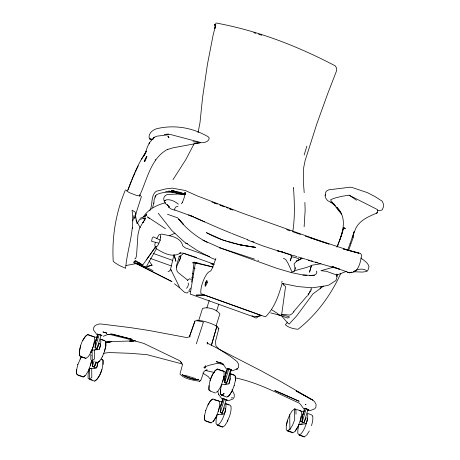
<?xml version="1.0" encoding="UTF-8"?>
<svg xmlns="http://www.w3.org/2000/svg" width="460" height="460" viewBox="0 0 460 460"><rect width="100%" height="100%" fill="white"/><g stroke="black" fill="none" stroke-linecap="round" stroke-linejoin="round"><path stroke-width="0.69" d="M76.688 369.759L76.665 373.738L78.05 374.923M90.815 359.611L90.838 355.626M204.585 415.696L204.562 419.675L205.942 420.86L211.174 422.74L213.423 421.182L216.085 416.927M209.007 385.687L208.984 389.666L210.364 390.85M220.512 389.815L220.489 393.8L221.875 394.985L223.836 395.686M153.905 203.355L154.111 199.6L156.388 194.764C164.686 190.687 175.076 192.061 183.597 194.747M92.604 360.68L92.374 366.493L94.208 367.155L96.525 362.089M96.324 362.44L94.294 366.867L92.466 366.212L92.696 360.398M99.348 343.258L97.025 348.323L95.197 347.662L95.427 341.849L97.871 335.006M221.57 402.736L220.587 406.329L220.271 412.43L222.099 413.086L224.509 407.744M227.338 368.391L224.923 376.608L224.693 382.421L226.521 383.077L228.936 377.735L231.259 369.8M227.66 369.115L227.246 368.673L230.667 369.65L226.613 382.795L224.779 382.139L225.009 376.32L225.992 372.726M304.221 410.63L302.364 416.173L302.134 421.987L306.193 408.842L308.522 409.935M125.448 189.825C115.966 212.267 111.751 236.796 113.223 261.125L114.471 262.441L119.128 265.362L125.62 268.301C127.173 248.86 135.113 229.914 132.037 210.22L134.964 211.887L135.895 213.842L134.941 217.856M191.636 282.147L194.091 262.16L213.193 267.007M304.129 226.757L305.141 210.341L304.888 202.411M215.268 24.679L215.337 23.633M185.248 193.148L185.294 192.521L184.242 197.558L182.315 202.687L182.683 202.164L181.274 203.763M188.14 292.094L187.07 293.014L184.684 292.428L179.199 287.483L179.262 286.678L170.827 269.479L171.131 270.854M325.209 195.391L325.433 193.119L326.226 191.268L328.739 189.813L350.549 187.18L352.21 187.525L367.425 192.642L375.038 196.587L382.272 201.261L383.427 204.096L383.347 207.195L382.053 210.065L377.47 210.766M292.773 231.627C295.096 217.057 294.492 202.25 293.491 187.588L293.44 187.967M178.382 194.017L167.325 194.505C160.758 196.794 164.335 204.24 169.084 206.281L168.935 207.38L171.131 209.03L174.869 210.243M135.246 215.636L134.763 218.454L135.895 213.842L135.366 214.929M336.829 274.649L336.53 276.345L336.777 275.068L346.794 271.227M155.296 242.472L154.761 245.019L155.635 248.285C162.742 252.707 172.477 258.451 180.561 252.919L179.802 252.994L183.051 253.103L214.141 264.247M283.239 285.148L283.544 283.757M80.609 345.782L79.425 351.21L79.396 355.195L80.782 356.379L86.014 358.254L88.262 356.695L90.919 352.446L93.104 346.915A11.362 3.254 -70.2 0 0 92.931 336.317M77.872 364.326L76.601 370.041L76.573 374.026L77.959 375.21L83.191 377.085L85.439 375.527L88.101 371.277L90.373 365.459A11.362 3.254 -70.2 0 0 91.649 360.019M91.362 368.259L89.378 368.46L88.107 374.175L88.084 378.16L89.464 379.345L94.697 381.219C100.907 376.585 103.178 367.655 103.086 360.18L101.706 358.995M205.769 410.262L204.493 415.978L204.47 419.963L205.856 421.147L211.083 423.022M221.697 384.387L220.426 390.103L220.397 394.082L221.783 395.266L227.016 397.147L229.264 395.588L231.92 391.334L234.197 385.52M287.454 420.394L286.269 425.822L286.246 429.807L287.632 430.991L292.859 432.866L295.113 431.308L297.769 427.053L299.954 421.521A11.362 3.254 -70.2 0 0 301.231 416.081M286.361 425.534L287.546 420.106L289.817 414.569M299.052 424.241L297.867 429.669L297.844 433.653L299.23 434.838L303.801 436.482M152.662 207.535L153.709 202.871M342.573 231.984L343.597 227.441L345.293 228.775L343.597 227.441L340.072 239.361M352.808 237.291L354.096 231.903L352.808 237.291L352.303 237.141L350.094 243.668M132.773 220.898L134.055 215.395M104.523 351.331L105.8 345.891L105.731 341.918M173.84 255.288L170.574 269.18L169.458 271.124L168.021 271.618M234.105 385.802L235.474 380.081L235.405 376.107L234.019 374.923L229.442 373.278M132.399 228.562L132.716 227.228M281.744 282.474L282.066 281.192M310.787 290.064L311.299 288.058M218.851 328.549L215.516 341.285L215.901 345.909L219.155 349.249L260.584 370.524L281.279 381.863L312.88 400.177L314.611 401.695L316.083 404.397L315.945 407.123L314.835 408.785L310.138 410.607L307.683 410.314M215.78 24.524L213.066 35.403L207.402 64.555L202.561 97.664L199.973 122.814L198.047 132.675M135.976 213.48L141.484 196.391M216.695 326.87L211.376 345.46L216.712 326.876A12.524 1.633 17.5 0 1 218.178 328.871M205.591 365.608L204.838 368.218L205.407 366.252M281.997 283.854C278.611 295.653 274.413 308.068 265.46 316.865L201.008 293.716A12.466 3.571 -70.2 0 1 203.36 280.623A12.466 3.571 -70.2 0 1 209.904 271.492L211.059 270.514L212.307 268.157L215.878 258.457M179.279 261.05L180.912 256.726M97.75 333.914L95.427 341.849L97.25 336.852M220.501 406.617L222.916 398.4M306.866 146.13L304.163 154.957M302.364 416.173L304.692 408.238L305.75 408.451M95.197 347.662L99.256 334.518L97.664 334.202M97.025 348.323L101.085 335.179L99.866 334.736M92.466 366.212L94.087 360.95M94.294 366.867L95.916 361.612M224.779 382.139L228.838 368.995M224.417 399.004L220.357 412.148L222.191 412.804L226.245 399.659L222.824 398.682M308.022 409.503L303.968 422.648L300.046 421.239A11.362 3.254 -70.2 0 0 299.868 410.642M179.365 193.2L179.693 192.159L165.514 191.412M198.68 320.643L202.532 308.43C208.052 306.544 216.373 309.269 219.891 313.852L216.045 326.065M206.896 307.849L209.231 300.455M216.643 310.897L218.764 304.169M294.038 271.538L295.257 267.685M196.322 343.85L203.429 322.109A12.524 1.633 17.5 0 0 195.592 320.758M352.303 237.141L354.01 231.943M291.111 255.127L291.025 256.065M342.43 232.628L337.197 246.968M353.36 237.095L348.812 249.855M97.388 336.513L95.335 342.136L95.105 347.95L96.939 348.605L99.262 343.545M200.157 380.805L200.727 380.529L204.119 371.277L207.23 369.938L205.879 370.15M224.923 376.608L227.062 370.702M220.587 406.329L222.87 400.085M304.324 410.837L302.277 416.461L302.047 422.274L303.876 422.93L306.285 417.582M149.822 210.714C153.128 204.683 150.357 195.88 156.164 191.285L165.778 188.905L172.12 188.123L185.19 190.463L197.438 195.977L242.753 213.279L317.532 239.953L348.151 250.108L360.554 253.448L361.755 255.26C360.353 262.039 358.691 273.527 349.41 272.74L331.999 266.489L339.405 269.135L308.246 260.274M347.725 250.016L350.117 243.553M127.753 190.193C132.871 176.657 138.27 163.03 146.516 151.052L144.814 154.433L147.39 146.964L149.569 142.6L154.123 137.298L157.01 136.16L170.447 134.498L201.049 142.583L172.885 147.855L167.308 149.546L167.877 149.207C150.696 157.981 147.091 180.153 139.38 196.161M128.265 189.549L130.404 183.839M90.833 352.728L93.018 347.197A11.362 3.254 -70.2 0 0 94.288 341.757M102.338 356.862L104.61 351.043L105.886 345.609L105.823 341.63L104.437 340.452L100.516 339.043M101.879 369.593L99.693 375.124L97.037 379.379M217.361 425.276L222.594 427.156L224.842 425.598L227.499 421.343L229.684 415.811A11.362 3.254 -70.2 0 0 230.891 406.398M137.207 223.451L139.604 219.466L145.527 217.89L139.42 228.516L137.931 234.847L136.562 255.421L135.734 258.399A7.716 1.788 -89.6 0 1 134.883 258.497M130.657 183.212L131.422 181.326M131.934 180.073L132.698 178.187M336.91 246.991C342.292 234.163 348.387 218.454 336.588 206.971L341.05 213.101M337.37 246.652L337.881 245.393M77.786 364.613L81.248 356.966M210.099 380.541L212.376 374.998L214.946 370.754L217.195 369.196M205.677 410.55L208.041 404.725L210.611 400.476L212.859 398.918L221.858 402.149M146.895 156.572L144.785 161.632L144.221 161.368L146.579 156.383L146.895 156.572L144.221 161.368M156.653 238.602L159.033 234.801L161.581 234.071C169.309 235.888 180.487 236.411 182.781 245.876L185.248 247.859L209.57 256.599M176.404 267.231L180.337 258.135L180.475 256.019L183.58 253.362L196.575 257.496M325.577 194.425L325.047 195.667L325.881 198.386L327.612 200.629L334.466 204.251M132.957 177.56L135.131 172.586M354.551 231.713C357.397 221.133 367.799 216.901 376.97 212.986L377.66 212.491L377.614 209.668L349.157 195.189L342.039 196.276L335.708 197.823L330.751 199.611L330.774 200.267L337.801 209.656L341.728 214.164M96.318 338.537L97.198 336.588M225.9 373.008L227.073 370.415M221.478 403.017L222.945 399.774M148.982 143.882L149.569 142.6M194.039 143.905L185.805 159.643L173.006 179.659M152.72 139.368L154.123 137.298L152.777 139.426M135.671 171.344L138.27 165.807M340.854 273.246C331.16 294.71 316.94 314.226 298.454 328.957L297.827 329.279C293.52 328.796 288.529 327.802 285.367 324.708L287.632 322.08M189.319 290.352L190.434 288.029M143.112 217.258C147.93 209.438 156.912 204.798 165.623 202.739M154.847 197.173L155.744 195.494M156.607 248.434L146.441 266.512L152.076 265.219L149.046 260.854M281.744 316.031L287.264 322.541L289.139 324.104L296.602 315.997L313.024 293.796L320.085 288.684L321.511 286.235M307.613 295.97L311.357 289.696M82.794 340.526L85.359 336.283L87.613 334.725M80.057 359.07L81.529 356.644M207.954 405.007L210.525 400.763L212.773 399.205M143.991 155.675L144.722 154.474L141.611 159.108M308.016 294.561L308.712 293.44M309.402 292.313L310.097 291.191M102.43 356.575L99.676 361.117L97.428 362.675M217.758 391.454L220.415 387.199L222.692 381.386A11.362 3.254 -70.2 0 0 222.513 370.789M232.012 391.052L229.35 395.307L227.665 396.474M213.336 421.463L215.993 417.209L218.27 411.395A11.362 3.254 -70.2 0 0 218.092 400.798M289.88 429.427L292.537 425.178L294.722 419.647L294.549 409.049L292.301 410.607L289.731 414.851L289.88 429.427L287.632 430.991M295.199 431.026L297.861 426.771M306.705 435.154L309.367 430.905M203.74 367.298L208.495 365.447L217.396 363.296L223.295 364.349M146.383 259.888L155.422 247.089M155.463 247.031L142.841 264.88L135.246 261.435L134.51 262.039M144.405 220.783L145.118 219.794M144.992 216.211L146.774 214.055L144.21 216.959M186.478 288.334L187.668 286.919L188.514 284.245L188.163 282.986M293.48 311.782L306.866 296.223M299.822 259.848L300.765 258.871M293.998 311.805L291.778 313.984L289.95 315.06L281.158 314.312M187.277 280.508L189.474 278.766L191.044 279.329M257.629 317.049L256.559 317.975L255.743 317.952L254.173 317.388L251.994 315.692M142.807 222.525L143.698 221.777M165.387 200.307L164.588 200.974L166.336 199.812C170.798 199.168 175.07 201.394 178.371 204.205M320.085 288.684L323.455 286.074M97.52 362.388L99.768 360.83M84.968 375.636L83.277 376.803L78.7 375.159M94.789 380.937L96.473 379.764M216.16 392.34L217.844 391.172M221.875 394.985L224.123 393.426M221.783 395.266L224.031 393.708M289.972 429.145L287.718 430.704L292.295 432.348M304.457 436.718L306.147 435.545M301.875 258.123L296.579 261.09L294.043 264.017L295.406 269.232M108.83 334.224L126.914 338.681L143.744 343.407L178.509 360.117L179.958 360.968L182.522 364.533L179.986 374.049C184.523 379.166 192.786 380.063 199.289 381.231L199.824 380.966M199.289 381.231L200.727 380.529M301.754 258.606L296.579 261.09L302.042 258.359M377.66 212.491L376.51 213.043L376.97 212.986M169.199 235.819L175.041 233.151M237.118 369.098L238.59 367.27L238.728 364.55L237.256 361.842L235.526 360.324L230.529 356.494L218.943 349.065L206.948 342.964L207.425 343.309M291.191 272.469C297.608 268.904 305.152 268.761 311.598 265.391L309.505 272.211L311.403 265.322L320.965 263.724M140.104 218.339L146.757 215.447M103.195 336.283L107.899 334.46M103.402 353.688L105.167 353.01L109.422 352.561L130.209 353.309L146.976 354.648L182.131 363.935M194.091 262.16L192.32 262.838L199.019 263.264M142.698 222.427L144.014 221.956M349.163 272.895L351.808 272.107M353.13 271.716C357.167 269.307 362.417 267.789 366.718 270.647M147.608 266.547L152.076 265.219L151.823 264.92M178.06 206.281L176.048 206.856L174.633 208.754L174.702 209.639L175.346 210.226L193.43 216.717L188.692 214.998L204.654 221.921M333.862 267.064L320.919 270.687L326.439 271.308L336.777 275.068M204.355 295.084L196.127 295.136L204.355 295.084L261.383 315.572L256.036 316.658L251.493 316.077L190.204 294.061L195.373 262.97L212.56 266.972M190.302 336.709L186.501 337.525L149.178 330.51L130.168 327.589L100.619 323.938L97.727 324.26L94.967 325.645L93.518 327.957L93.472 329.952L96.905 334.604M256.036 316.658L261.383 315.572M125.988 265.546L137.069 263.436M138.448 263.172L139.834 262.907M194.735 143.514L201.049 142.583L193.01 141.76M164.22 134.452L168.578 134.004M201.808 142.784C204.734 142.577 209.139 141.623 209.219 137.965L207.891 136.505L206.448 135.821C191.095 127.248 173.311 124.62 156.21 128.834C152.593 130.214 149.103 132.831 148.994 137.046L149.828 138.868L152.576 139.57M155.44 246.928L156.699 246.802L156.44 247.152L158.424 244.461L159.913 240.752L160.712 236.934L160.701 237.233L160.39 235.1M97.6 334.219L100.562 334.84L102.062 335.616L101.608 335.662M95.415 349.577L97.399 349.37M92.023 350.198L99.291 349.45A11.362 3.254 -70.2 0 0 100.567 344.011M94.007 367.983L95.99 367.781M89.292 368.747L96.56 368A11.362 3.254 -70.2 0 0 97.836 362.56M231.19 370.133L231.644 370.087L230.144 369.317L227.183 368.696L227.579 369.006M232.081 370.829L237.486 368.931L236.423 368.839M198.553 379.736C192.953 379.454 187.105 377.545 182.298 374.659M225.003 384.048L226.981 383.841M221.611 384.675L228.879 383.922A11.362 3.254 -70.2 0 0 230.149 378.488M222.761 398.705L226.826 399.786M226.768 400.142L227.223 400.096M218.598 414.259L217.275 414.397L216.091 419.825L216.068 423.809L217.453 424.994L222.68 426.874M221.243 413.988L223.221 413.787M217.183 414.684L224.451 413.931A11.362 3.254 -70.2 0 0 225.728 408.497M304.991 408.497L304.537 408.549L304.934 408.859M308.545 409.986L308.999 409.94L307.498 409.17M300.374 424.103L302.358 423.901M304.997 423.631L306.32 423.493A11.362 3.254 -70.2 0 0 307.527 414.08M298.96 424.528L306.228 423.775A11.362 3.254 -70.2 0 0 307.504 418.341M105.38 342.251L112.941 341.538L135.786 340.831M107.151 334.546L112.142 334.098L132.267 339.325L110.779 333.937M105.593 342.269L111.245 341.768L105.662 342.079M127.805 190.187L126.546 190.239A11.672 1.57 19.6 0 0 130.18 192.987L136.534 195.437L140.38 195.977A11.672 1.57 19.6 0 0 139.57 194.798M133.751 340.952L129.565 341.09L133.808 340.964M178.882 256.818L180.308 256.812M180.837 256.07L179.423 256.042L176.64 265.035L176.485 268.582L177.037 271.072L178.169 272.596L187.726 280.174M196.897 320.137C204.119 320.821 211.295 323.15 217.66 326.617M354.05 271.756L362.371 272.084L366.907 271.486L368.132 269.75L369.023 266.541C367.804 262.585 363.906 260.233 360.674 258.054M202.935 240.183L221.605 248.475L276.954 268.358L291.329 272.584L302.939 274.988L314.588 275.569M143.595 218.718L145.63 218.845M302.939 274.988L306.987 275.287M309.683 275.488L314.324 275.063L316.129 274.051L316.877 272.107L316.313 271.095M179.4 193.056L184.38 193.528M185.472 243.443L187.588 243.656M181.096 194.143L185.322 194.58M180.274 193.901L185.392 194.574M205.815 370.541L214.297 372.468M216.01 23C257.594 30.607 297.729 46.167 335.081 65.768L336.542 67.896L336.709 69.471L336.231 71.697L327.957 93.023L316.928 123.585L305.118 160.58L303.548 168.337L303.301 180.901L304.204 192.677M255.461 247.371L239.045 244.628L255.461 247.371L254.731 247.256C237.923 245.053 221.294 240.988 206.408 232.645L222.203 239.74M347.352 272.389L348.3 272.538M279.272 251.2L277.535 250.907L282.883 252.086M149.828 138.868L152.634 139.386M304.6 408.526L306.193 408.842M282.06 283.377L297.637 286.563L312.231 287.805L325.645 285.844L328.71 285.154L335.944 280.496L337.312 276.046L336.927 274.085M225.906 400.47L228.361 400.763L233.065 398.941L234.169 397.279L234.284 394.479L231.995 389.62M279.956 251.355L282.693 251.982M270.67 312.898L281.721 315.641M184.845 375.216L195.753 378.62M183.534 194.43L184.874 194.77M279.743 315.077L281.75 315.577M158.619 243.093L151.553 241.299L152.289 237.803L153.404 236.877L160.523 240.246M291.542 256.674L298.753 258.543M235.025 377.832C257.709 382.323 278.058 393.605 298.937 402.977L300.409 404.282L303.841 408.934M176.261 191.613L171.43 190.319L185.075 194.017M179.71 192.533L182.476 193.275M343.39 248.975L358.967 253.236L346.035 249.705M343.344 248.969L345.362 249.521M222.835 240.028L226.251 240.971M227.619 241.345L240.603 244.927M279.019 315.249L280.738 315.738M253.868 32.746L255.886 33.321M168.866 190.9L172.937 192.119M175.651 192.93L180.13 194.499M306.118 408.739L307.038 409.026M293.434 255.892L262.982 245.956L247.566 239.982M326.939 243.403L328.618 243.955M254.518 259.112L219.403 247.635L219.909 248.02M315.79 239.677L324.426 242.552M325.755 242.995L329.072 244.099M210.72 263.695L212.733 264.362M258.555 34.149L261.855 35.259M310.08 237.711L326.266 243.179M305.256 236.095L315.123 239.453M214.038 264.511L211.427 263.482M286.586 229.62L289.932 230.782M293.21 231.926L300.506 234.473M167.428 214.245L177.727 217.89L183.275 224.221L178.75 219.224C186.507 228.879 196.219 236.75 207.247 242.385M153.226 253.42L172.822 260.458M193.763 267.984L195.115 268.467M150.357 258.422L171.31 265.932M192.257 273.441L193.608 273.924M191.849 277.242L193.194 277.725M205.976 282.319L207.322 282.802M153.077 270.664L146.372 267.317L134.142 262.936L133.343 262.223M188.496 290.933L190.526 291.663M228.93 368.707L230.759 369.363M226.28 372.14L217.281 368.909C211.1 373.583 208.915 382.467 208.892 389.953L210.277 391.138L215.504 393.012M217.85 369.432L222.427 371.076M230.661 374.032L233.933 375.205L234.853 375.998M96.698 337.669L87.699 334.437C81.523 339.106 79.315 347.984 79.31 355.476L80.69 356.661L85.922 358.541M294.636 408.762L303.634 411.993M307.452 413.367L311.374 414.776L312.76 415.961M88.262 334.955L92.84 336.599M101.079 339.56L104.345 340.733M225.676 403.523L229.597 404.932L230.983 406.117M214.078 399.677L217.35 400.85M225.584 403.805L228.856 404.984M299.138 435.12L304.37 437M90.212 379.293L92.172 379.994M277.817 314.531L287.511 318.021L289.133 317.538L289.3 316.767L281.618 314.726L285.568 286.545L282.158 283.233M229.73 208.857L232.978 210.082M214.17 202.906L216.171 203.665M220.167 205.189L222.168 205.948M226.165 207.471L228.16 208.23M229.494 208.736L231.495 209.501M214.044 202.837L217.315 204.096M219.932 205.108L224.514 206.873M211.974 202.043L213.624 202.687M215.723 259.722L211.784 258.135L197.3 250.522L184.172 241.805L171.873 230.609L158.246 213.239M137.419 263.683L146.372 267.317M151.489 139.874L149.724 139.041M134.843 262.809L171.948 281.531M136.125 263.482L171.798 281.572M283.417 258.296L285.695 259.469L288.017 263.246L291.83 271.549M335.702 205.603L333.902 204.671L330.642 201.934M133.998 261.389L135.303 262.068M312.259 399.832L296.108 390.948L312.88 400.177M202.808 373.083L208.368 376.7L210.749 379.822M271.36 309.557L277.984 313.76M134.849 260.113L141.99 264.655M165.468 228.741L147.487 216.878L149.684 218.69M349.157 195.189L356.609 200.278M184.299 192.567L185.328 193.275M180.653 361.79L181.637 362.48M257.893 260.216L258.405 260.607M174.386 283.745L179.199 287.483M226.487 369.081L223.014 364.021L223.054 364.429M222.065 399.09L218.632 394.438L217.787 391.483M294.549 409.049L295.935 410.234L295.998 414.207M101.614 359.283L102.54 360.071M230.667 369.65L231.167 370.081M226.337 399.372L226.837 399.809M226.245 399.659L226.745 400.091M101.085 335.179L101.585 335.61M222.565 363.498L223.899 364.958M169.084 206.281L168.935 207.38L167.377 204.326M155.233 159.585L155.56 160.045M135.844 219.851L140.22 227.677M218.575 394.116L218.632 394.438M173.886 254.748L175.892 261.268L174.259 254.892M207.77 344.063L207.31 342.171L207.586 343.471M135.493 215.596L137.057 223.617M235.319 376.389L235.382 380.362M227.476 419.957L227.499 421.343M103 360.462L103.063 364.441M92.115 349.916L92.287 360.513L94.536 358.955L94.444 349.928M90.896 351.055L90.919 352.446M89.378 368.46L89.556 379.057L91.804 377.499L91.712 368.471M230.178 374.227A11.362 3.254 -70.2 0 1 228.965 383.64M223.876 376.234A11.362 3.254 -70.2 0 1 222.6 381.668M253.96 241.983A815.097 773.639 84.1 0 1 251.942 241.241M247.911 239.735A815.097 773.639 84.1 0 1 245.899 238.97M245.226 238.717A815.097 773.639 84.1 0 1 231.949 233.502M231.288 233.237A815.097 773.639 84.1 0 1 194.678 217.304M91.557 360.306A11.362 3.254 -70.2 0 1 90.281 365.746M219.454 406.243A11.362 3.254 -70.2 0 1 218.178 411.677M100.59 339.756A11.362 3.254 -70.2 0 1 99.383 349.169M90.195 354.861A11.362 3.254 -70.2 0 1 91.258 355.333M97.922 362.273A11.362 3.254 -70.2 0 1 96.646 367.712M317.429 262.551A815.097 773.639 84.1 0 1 315.451 261.999M312.811 261.257A815.097 773.639 84.1 0 1 310.839 260.693M309.522 260.314A815.097 773.639 84.1 0 1 305.578 259.17M304.917 258.974A815.097 773.639 84.1 0 1 298.362 257.008M297.051 256.605A815.097 773.639 84.1 0 1 293.779 255.593M291.14 254.765A815.097 773.639 84.1 0 1 283.688 252.367M205.171 286.344A15.082 4.473 -75.3 0 1 206.736 280.565M225.751 404.236A11.362 3.254 -70.2 0 1 224.543 413.649A11.362 3.254 -70.2 0 1 217.453 424.994M198.231 379.161A8.55 1.115 17.5 0 1 191.532 378.586A8.55 1.115 17.5 0 1 182.263 374.538M306.32 423.493A11.362 3.254 -70.2 0 1 299.23 434.838M312.668 416.242A11.362 3.254 -70.2 0 1 311.46 425.655M106.651 333.069L106.605 333.454L106.651 333.069L103.057 331.965L106.651 333.069M215.159 26.571L214.872 28.601L215.401 25.898L215.159 26.571M205.821 282.089L204.982 284.752L205.327 286.005L206.511 284.596L207.351 281.934L207.006 280.68L205.821 282.089M291.565 256.76L290.197 260.82L291.588 256.737M194.936 321.086L189.468 336.668L194.959 321.091M214.446 24.294L215.165 25.95L214.446 24.294M305.888 404.627L305.313 404.656L305.888 404.627M232.168 397.733L231.765 397.934L232.168 397.733M109.624 342.464L105.512 342.493L109.624 342.464M219.489 362.537L216.257 361.669L221.939 363.308L219.489 362.537M286.994 395.864L274.769 390.505L299.19 401.281L286.994 395.864M168.883 137.695L167.963 136.35L168.883 137.695"/></g></svg>
